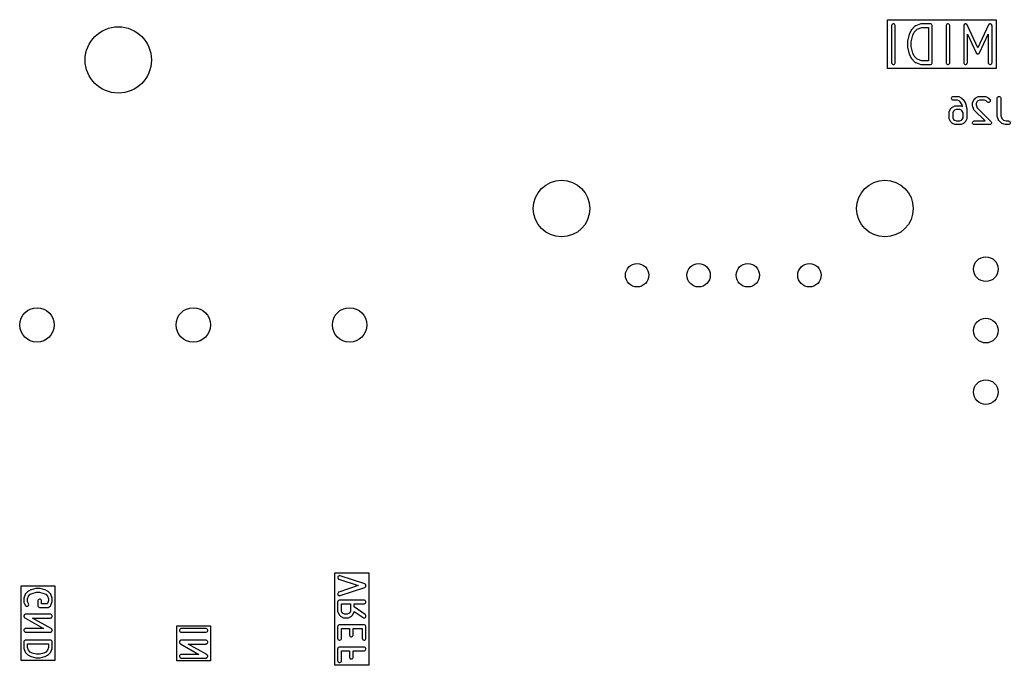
# Model space of a CAD drawing. Extents: x 0.75 to 7.44, y -5.09 to -0.81.
# Drawn here: x 0.827 to 2.411, y -1.874 to -0.841 of the extents above; entities that cross this region are included whole.
import ezdxf

# ---------------------------------------------------------------- set-up
doc = ezdxf.new("R2010")
doc.units = 0
doc.header["$MEASUREMENT"] = 0
doc.layers.add('BLACK', color=7, linetype='CONTINUOUS')

msp = doc.modelspace()

# ---------------------------------------------------------------- linework, layer by layer
at = {"layer": 'BLACK', "linetype": 'CONTINUOUS'}
for p, q in [((2.2147, -0.9193), (2.2147, -0.8412)), ((2.2147, -0.8412), (2.3884, -0.8412)), ((2.2218, -0.8491), (2.2213, -0.8502)), ((2.2213, -0.8502), (2.2213, -0.8507)), ((2.2213, -0.8507), (2.2213, -0.9098)), ((2.2226, -0.8483), (2.2218, -0.8491)), ((2.2237, -0.8478), (2.2226, -0.8483)), ((2.2248, -0.8478), (2.2237, -0.8478)), ((2.2259, -0.8483), (2.2248, -0.8478)), ((2.2267, -0.8491), (2.2259, -0.8483)), ((2.2271, -0.8502), (2.2267, -0.8491)), ((2.2272, -0.8507), (2.2271, -0.8502)), ((2.2272, -0.9098), (2.2272, -0.8507)), ((2.2587, -0.8515), (2.2531, -0.8571)), ((2.2592, -0.8511), (2.2587, -0.8515)), ((2.2593, -0.851), (2.2592, -0.8511)), ((2.2599, -0.8507), (2.2593, -0.851)), ((2.2593, -0.851), (2.2593, -0.851)), ((2.2683, -0.8479), (2.2599, -0.8507)), ((2.2624, -0.8561), (2.2697, -0.8537)), ((2.2686, -0.8479), (2.2683, -0.8479)), ((2.2687, -0.8478), (2.2686, -0.8479)), ((2.2688, -0.8478), (2.2687, -0.8478)), ((2.2689, -0.8478), (2.2688, -0.8478)), ((2.2689, -0.8478), (2.2689, -0.8478)), ((2.2692, -0.8478), (2.2689, -0.8478)), ((2.2833, -0.8478), (2.2692, -0.8478)), ((2.2697, -0.8537), (2.2803, -0.8537)), ((2.2803, -0.8537), (2.2803, -0.9068)), ((2.2839, -0.8478), (2.2833, -0.8478)), ((2.2849, -0.8483), (2.2839, -0.8478)), ((2.2857, -0.8491), (2.2849, -0.8483)), ((2.2862, -0.8502), (2.2857, -0.8491)), ((2.2862, -0.8507), (2.2862, -0.8502)), ((2.2862, -0.9098), (2.2862, -0.8507)), ((2.309, -0.8491), (2.3085, -0.8502)), ((2.3085, -0.8502), (2.3085, -0.8507)), ((2.3085, -0.8507), (2.3085, -0.9098)), ((2.3098, -0.8483), (2.309, -0.8491)), ((2.3108, -0.8478), (2.3098, -0.8483)), ((2.312, -0.8478), (2.3108, -0.8478)), ((2.3131, -0.8483), (2.312, -0.8478)), ((2.3139, -0.8491), (2.3131, -0.8483)), ((2.3143, -0.8502), (2.3139, -0.8491)), ((2.3144, -0.8507), (2.3143, -0.8502)), ((2.3144, -0.9098), (2.3144, -0.8507)), ((2.3368, -0.8497), (2.3366, -0.8502)), ((2.3366, -0.8502), (2.3366, -0.8502)), ((2.3366, -0.8502), (2.3366, -0.8503)), ((2.3366, -0.8503), (2.3366, -0.8504)), ((2.3366, -0.8504), (2.3366, -0.8507)), ((2.3366, -0.8507), (2.3366, -0.9098)), ((2.337, -0.8492), (2.3368, -0.8497)), ((2.3371, -0.8492), (2.337, -0.8492)), ((2.3374, -0.8487), (2.3371, -0.8491)), ((2.3371, -0.8491), (2.3371, -0.8492)), ((2.3378, -0.8484), (2.3374, -0.8487)), ((2.3379, -0.8483), (2.3378, -0.8483)), ((2.3378, -0.8483), (2.3378, -0.8484)), ((2.3384, -0.8481), (2.3379, -0.8483)), ((2.3388, -0.8479), (2.3384, -0.8481)), ((2.3389, -0.8479), (2.3388, -0.8479)), ((2.339, -0.8478), (2.3389, -0.8479)), ((2.3395, -0.8478), (2.339, -0.8478)), ((2.34, -0.8478), (2.3395, -0.8478)), ((2.3401, -0.8478), (2.34, -0.8478)), ((2.34, -0.8478), (2.34, -0.8478)), ((2.3406, -0.848), (2.3401, -0.8478)), ((2.3411, -0.8482), (2.3406, -0.848)), ((2.3411, -0.8483), (2.3411, -0.8482)), ((2.3412, -0.8483), (2.3411, -0.8483)), ((2.3415, -0.8486), (2.3412, -0.8483)), ((2.3419, -0.849), (2.3415, -0.8486)), ((2.342, -0.8491), (2.3419, -0.849)), ((2.342, -0.8492), (2.342, -0.8491)), ((2.342, -0.8491), (2.342, -0.8491)), ((2.3422, -0.8495), (2.342, -0.8492)), ((2.3592, -0.8859), (2.3422, -0.8495)), ((2.3762, -0.8495), (2.3592, -0.8859)), ((2.3764, -0.8492), (2.3762, -0.8495)), ((2.3765, -0.8491), (2.3764, -0.8491)), ((2.3764, -0.8491), (2.3764, -0.8492)), ((2.3769, -0.8486), (2.3765, -0.849)), ((2.3765, -0.849), (2.3765, -0.8491)), ((2.3773, -0.8483), (2.3769, -0.8486)), ((2.3774, -0.8482), (2.3773, -0.8483)), ((2.3773, -0.8483), (2.3773, -0.8483)), ((2.3779, -0.848), (2.3774, -0.8482)), ((2.3783, -0.8478), (2.3779, -0.848)), ((2.3784, -0.8478), (2.3783, -0.8478)), ((2.3785, -0.8478), (2.3784, -0.8478)), ((2.379, -0.8478), (2.3785, -0.8478)), ((2.3795, -0.8478), (2.379, -0.8478)), ((2.3795, -0.8479), (2.3795, -0.8478)), ((2.3796, -0.8479), (2.3795, -0.8479)), ((2.3801, -0.8481), (2.3796, -0.8479)), ((2.3805, -0.8483), (2.3801, -0.8481)), ((2.3806, -0.8483), (2.3805, -0.8483)), ((2.3807, -0.8484), (2.3806, -0.8483)), ((2.381, -0.8487), (2.3807, -0.8484)), ((2.3814, -0.8491), (2.381, -0.8487)), ((2.3814, -0.8492), (2.3814, -0.8491)), ((2.3816, -0.8497), (2.3814, -0.8492)), ((2.3814, -0.8492), (2.3814, -0.8492)), ((2.3818, -0.8502), (2.3816, -0.8497)), ((2.3818, -0.8503), (2.3818, -0.8502)), ((2.3818, -0.8502), (2.3818, -0.8502)), ((2.3818, -0.8504), (2.3818, -0.8503)), ((2.3819, -0.8507), (2.3818, -0.8504)), ((2.3819, -0.9098), (2.3819, -0.8507)), ((2.3884, -0.8412), (2.3884, -0.9193)), ((2.2495, -0.8641), (2.2467, -0.8753)), ((2.2496, -0.8638), (2.2495, -0.864)), ((2.2495, -0.864), (2.2495, -0.864)), ((2.2495, -0.864), (2.2495, -0.8641)), ((2.2497, -0.8635), (2.2496, -0.8638)), ((2.2525, -0.8578), (2.2497, -0.8635)), ((2.2497, -0.8635), (2.2497, -0.8635)), ((2.2497, -0.8635), (2.2497, -0.8635)), ((2.2527, -0.8576), (2.2525, -0.8578)), ((2.2525, -0.8764), (2.2551, -0.8658)), ((2.2528, -0.8574), (2.2527, -0.8575)), ((2.2527, -0.8575), (2.2527, -0.8576)), ((2.2529, -0.8573), (2.2528, -0.8574)), ((2.2528, -0.8574), (2.2528, -0.8574)), ((2.2531, -0.8571), (2.2529, -0.8573)), ((2.2551, -0.8658), (2.2576, -0.8609)), ((2.2576, -0.8609), (2.2624, -0.8561)), ((2.3425, -0.9098), (2.3425, -0.864)), ((2.3425, -0.864), (2.3565, -0.8942)), ((2.3619, -0.8942), (2.376, -0.864)), ((2.376, -0.864), (2.376, -0.9098)), ((2.2467, -0.8754), (2.2466, -0.8755)), ((2.2466, -0.8755), (2.2466, -0.8757)), ((2.2466, -0.8757), (2.2466, -0.8759)), ((2.2466, -0.8759), (2.2466, -0.8759)), ((2.2466, -0.8759), (2.2466, -0.876)), ((2.2466, -0.876), (2.2466, -0.8845)), ((2.2466, -0.8845), (2.2466, -0.8846)), ((2.2466, -0.8846), (2.2466, -0.8846)), ((2.2466, -0.8846), (2.2466, -0.8848)), ((2.2466, -0.8848), (2.2466, -0.8851)), ((2.2466, -0.8851), (2.2467, -0.8851)), ((2.2467, -0.8753), (2.2467, -0.8754)), ((2.2467, -0.8851), (2.2467, -0.8852)), ((2.2467, -0.8852), (2.2495, -0.8964)), ((2.2525, -0.8841), (2.2525, -0.8764)), ((2.2551, -0.8947), (2.2525, -0.8841)), ((2.2495, -0.8964), (2.2495, -0.8965)), ((2.2495, -0.8965), (2.2495, -0.8965)), ((2.2495, -0.8965), (2.2496, -0.8967)), ((2.2496, -0.8967), (2.2497, -0.897)), ((2.2497, -0.897), (2.2497, -0.897)), ((2.2497, -0.897), (2.2497, -0.897)), ((2.2497, -0.897), (2.2525, -0.9027)), ((2.2525, -0.9027), (2.2527, -0.9029)), ((2.2527, -0.9029), (2.2527, -0.903)), ((2.2527, -0.903), (2.2528, -0.9031)), ((2.2576, -0.8996), (2.2551, -0.8947)), ((2.2624, -0.9044), (2.2576, -0.8996)), ((2.3565, -0.8942), (2.3567, -0.8944)), ((2.3567, -0.8944), (2.3567, -0.8944)), ((2.3567, -0.8944), (2.3567, -0.8945)), ((2.3567, -0.8945), (2.3568, -0.8947)), ((2.3568, -0.8947), (2.3572, -0.895)), ((2.3572, -0.895), (2.3575, -0.8953)), ((2.3575, -0.8953), (2.3576, -0.8954)), ((2.3576, -0.8954), (2.3577, -0.8954)), ((2.3577, -0.8954), (2.3581, -0.8956)), ((2.3581, -0.8956), (2.3585, -0.8958)), ((2.3585, -0.8958), (2.3586, -0.8958)), ((2.3586, -0.8958), (2.3588, -0.8958)), ((2.3588, -0.8958), (2.3592, -0.8958)), ((2.3592, -0.8958), (2.3597, -0.8958)), ((2.3597, -0.8958), (2.3598, -0.8958)), ((2.3598, -0.8958), (2.3599, -0.8958)), ((2.3599, -0.8958), (2.3603, -0.8956)), ((2.3603, -0.8956), (2.3608, -0.8954)), ((2.3608, -0.8954), (2.361, -0.8953)), ((2.3608, -0.8954), (2.3608, -0.8954)), ((2.361, -0.8953), (2.3613, -0.895)), ((2.3613, -0.895), (2.3616, -0.8947)), ((2.3616, -0.8947), (2.3617, -0.8945)), ((2.3617, -0.8945), (2.3617, -0.8944)), ((2.3617, -0.8944), (2.3618, -0.8944)), ((2.3618, -0.8944), (2.3619, -0.8942)), ((2.2213, -0.9098), (2.2213, -0.9104)), ((2.2213, -0.9104), (2.2218, -0.9114)), ((2.2218, -0.9114), (2.2226, -0.9122)), ((2.2226, -0.9122), (2.2237, -0.9127)), ((2.2237, -0.9127), (2.2248, -0.9127)), ((2.2248, -0.9127), (2.2259, -0.9122)), ((2.2259, -0.9122), (2.2267, -0.9114)), ((2.2267, -0.9114), (2.2271, -0.9104)), ((2.2271, -0.9104), (2.2272, -0.9098)), ((2.2528, -0.9031), (2.2528, -0.9032)), ((2.2528, -0.9032), (2.2529, -0.9032)), ((2.2529, -0.9032), (2.2531, -0.9034)), ((2.2531, -0.9034), (2.2587, -0.9091)), ((2.2587, -0.9091), (2.2592, -0.9094)), ((2.2592, -0.9094), (2.2593, -0.9095)), ((2.2593, -0.9095), (2.2593, -0.9095)), ((2.2593, -0.9095), (2.2599, -0.9098)), ((2.2599, -0.9098), (2.2683, -0.9126)), ((2.2697, -0.9068), (2.2624, -0.9044)), ((2.2683, -0.9126), (2.2686, -0.9127)), ((2.2686, -0.9127), (2.2687, -0.9127)), ((2.2687, -0.9127), (2.2688, -0.9127)), ((2.2688, -0.9127), (2.2689, -0.9127)), ((2.2689, -0.9127), (2.2689, -0.9127)), ((2.2689, -0.9127), (2.2692, -0.9127)), ((2.2692, -0.9127), (2.2833, -0.9127)), ((2.2803, -0.9068), (2.2697, -0.9068)), ((2.2833, -0.9127), (2.2839, -0.9127)), ((2.2839, -0.9127), (2.2849, -0.9122)), ((2.2849, -0.9122), (2.2857, -0.9114)), ((2.2857, -0.9114), (2.2862, -0.9104)), ((2.2862, -0.9104), (2.2862, -0.9098)), ((2.3085, -0.9098), (2.3085, -0.9104)), ((2.3085, -0.9104), (2.309, -0.9114)), ((2.309, -0.9114), (2.3098, -0.9122)), ((2.3098, -0.9122), (2.3108, -0.9127)), ((2.3108, -0.9127), (2.312, -0.9127)), ((2.312, -0.9127), (2.3131, -0.9122)), ((2.3131, -0.9122), (2.3139, -0.9114)), ((2.3139, -0.9114), (2.3143, -0.9104)), ((2.3143, -0.9104), (2.3144, -0.9098)), ((2.3366, -0.9098), (2.3366, -0.9104)), ((2.3366, -0.9104), (2.3371, -0.9114)), ((2.3371, -0.9114), (2.3379, -0.9122)), ((2.3379, -0.9122), (2.339, -0.9127)), ((2.339, -0.9127), (2.3401, -0.9127)), ((2.3401, -0.9127), (2.3412, -0.9122)), ((2.3412, -0.9122), (2.342, -0.9114)), ((2.342, -0.9114), (2.3424, -0.9104)), ((2.3424, -0.9104), (2.3425, -0.9098)), ((2.376, -0.9098), (2.376, -0.9104)), ((2.376, -0.9104), (2.3764, -0.9114)), ((2.3764, -0.9114), (2.3773, -0.9122)), ((2.3773, -0.9122), (2.3783, -0.9127)), ((2.3783, -0.9127), (2.3795, -0.9127)), ((2.3795, -0.9127), (2.3805, -0.9122)), ((2.3805, -0.9122), (2.3814, -0.9114)), ((2.3814, -0.9114), (2.3818, -0.9104)), ((2.3818, -0.9104), (2.3819, -0.9098)), ((2.3884, -0.9193), (2.2147, -0.9193)), ((2.3171, -0.9661), (2.3175, -0.9651)), ((2.3171, -0.9673), (2.3171, -0.9661)), ((2.3175, -0.9651), (2.3183, -0.9643)), ((2.3183, -0.9643), (2.3194, -0.9638)), ((2.3194, -0.9638), (2.32, -0.9638)), ((2.32, -0.9638), (2.3275, -0.9638)), ((2.3275, -0.9638), (2.3281, -0.9638)), ((2.3281, -0.9638), (2.3281, -0.9639)), ((2.3281, -0.9639), (2.3283, -0.9639)), ((2.3283, -0.9639), (2.3288, -0.9641)), ((2.3288, -0.9641), (2.3325, -0.966)), ((2.3325, -0.966), (2.3328, -0.9661)), ((2.3328, -0.9661), (2.3329, -0.9661)), ((2.3329, -0.9661), (2.3329, -0.9662)), ((2.3329, -0.9662), (2.333, -0.9663)), ((2.333, -0.9663), (2.3331, -0.9663)), ((2.3331, -0.9663), (2.3333, -0.9665)), ((2.3554, -0.9665), (2.3556, -0.9663)), ((2.3556, -0.9663), (2.3557, -0.9663)), ((2.3557, -0.9662), (2.3558, -0.9661)), ((2.3557, -0.9663), (2.3557, -0.9662)), ((2.3558, -0.9661), (2.3559, -0.9661)), ((2.3559, -0.9661), (2.3562, -0.966)), ((2.3562, -0.966), (2.3599, -0.9641)), ((2.3599, -0.9641), (2.3604, -0.9639)), ((2.3604, -0.9639), (2.3605, -0.9639)), ((2.3605, -0.9639), (2.3606, -0.9638)), ((2.3606, -0.9638), (2.3612, -0.9638)), ((2.3612, -0.9638), (2.3706, -0.9638)), ((2.3706, -0.9638), (2.3712, -0.9638)), ((2.3712, -0.9638), (2.3713, -0.9639)), ((2.3713, -0.9639), (2.3714, -0.9639)), ((2.3714, -0.9639), (2.3719, -0.9641)), ((2.3719, -0.9641), (2.3757, -0.966)), ((2.3757, -0.966), (2.3759, -0.9661)), ((2.3759, -0.9661), (2.376, -0.9661)), ((2.376, -0.9661), (2.3761, -0.9662)), ((2.3761, -0.9662), (2.3762, -0.9663)), ((2.3762, -0.9663), (2.3762, -0.9663)), ((2.3762, -0.9663), (2.3764, -0.9665)), ((2.3901, -0.9667), (2.3902, -0.9661)), ((2.3902, -0.9661), (2.3906, -0.9651)), ((2.3906, -0.9651), (2.3915, -0.9643)), ((2.3915, -0.9643), (2.3925, -0.9638)), ((2.3925, -0.9638), (2.3937, -0.9638)), ((2.3937, -0.9638), (2.3947, -0.9643)), ((2.3947, -0.9643), (2.3955, -0.9651)), ((2.3955, -0.9651), (2.396, -0.9661)), ((2.396, -0.9661), (2.396, -0.9667)), ((2.316, -0.9834), (2.3179, -0.9815)), ((2.3175, -0.9684), (2.3171, -0.9673)), ((2.3183, -0.9692), (2.3175, -0.9684)), ((2.3179, -0.9815), (2.3181, -0.9813)), ((2.3181, -0.9813), (2.3182, -0.9813)), ((2.3182, -0.9813), (2.3183, -0.9812)), ((2.3194, -0.9696), (2.3183, -0.9692)), ((2.3183, -0.9812), (2.3183, -0.9811)), ((2.3183, -0.9811), (2.3184, -0.9811)), ((2.3184, -0.9811), (2.3187, -0.981)), ((2.3187, -0.981), (2.3224, -0.9791)), ((2.32, -0.9697), (2.3194, -0.9696)), ((2.3268, -0.9697), (2.32, -0.9697)), ((2.3224, -0.9791), (2.3229, -0.9789)), ((2.3229, -0.9789), (2.3231, -0.9789)), ((2.3231, -0.9789), (2.3231, -0.9788)), ((2.3231, -0.9788), (2.3237, -0.9788)), ((2.3237, -0.9788), (2.3312, -0.9788)), ((2.3295, -0.971), (2.3268, -0.9697)), ((2.3308, -0.9724), (2.3295, -0.971)), ((2.3341, -0.9773), (2.3308, -0.9724)), ((2.3312, -0.9788), (2.3318, -0.9788)), ((2.3318, -0.9788), (2.3319, -0.9789)), ((2.3319, -0.9789), (2.332, -0.9789)), ((2.332, -0.9789), (2.3325, -0.9791)), ((2.3325, -0.9791), (2.3348, -0.9802)), ((2.3333, -0.9665), (2.3352, -0.9684)), ((2.3348, -0.9802), (2.3341, -0.9773)), ((2.3352, -0.9684), (2.3352, -0.9684)), ((2.3352, -0.9684), (2.3352, -0.9684)), ((2.3352, -0.9684), (2.3354, -0.9686)), ((2.3354, -0.9686), (2.3356, -0.9688)), ((2.3356, -0.9688), (2.3356, -0.9688)), ((2.3356, -0.9688), (2.3356, -0.9688)), ((2.3356, -0.9688), (2.3393, -0.9745)), ((2.3393, -0.9745), (2.3395, -0.9748)), ((2.3395, -0.9748), (2.3395, -0.9748)), ((2.3395, -0.9748), (2.3395, -0.9749)), ((2.3395, -0.9749), (2.3396, -0.975)), ((2.3396, -0.975), (2.3396, -0.975)), ((2.3396, -0.975), (2.3397, -0.9754)), ((2.3397, -0.9754), (2.3416, -0.9829)), ((2.3508, -0.9742), (2.3508, -0.9736)), ((2.3508, -0.9736), (2.3509, -0.9736)), ((2.3508, -0.978), (2.3508, -0.9742)), ((2.3508, -0.9783), (2.3508, -0.978)), ((2.3508, -0.9784), (2.3508, -0.9783)), ((2.3508, -0.9783), (2.3508, -0.9783)), ((2.3508, -0.9785), (2.3508, -0.9784)), ((2.3509, -0.9786), (2.3508, -0.9785)), ((2.3509, -0.9734), (2.3511, -0.9729)), ((2.3509, -0.9736), (2.3509, -0.9734)), ((2.3509, -0.9789), (2.3509, -0.9786)), ((2.3528, -0.9845), (2.3509, -0.9789)), ((2.3511, -0.9729), (2.353, -0.9692)), ((2.353, -0.9692), (2.3531, -0.9689)), ((2.3531, -0.9689), (2.3531, -0.9688)), ((2.3531, -0.9688), (2.3532, -0.9688)), ((2.3532, -0.9688), (2.3533, -0.9687)), ((2.3533, -0.9686), (2.3535, -0.9684)), ((2.3533, -0.9687), (2.3533, -0.9686)), ((2.3535, -0.9684), (2.3554, -0.9665)), ((2.358, -0.9722), (2.3567, -0.9749)), ((2.3567, -0.9749), (2.3567, -0.9775)), ((2.3567, -0.9775), (2.3582, -0.982)), ((2.3592, -0.971), (2.358, -0.9722)), ((2.3582, -0.982), (2.3802, -1.004)), ((2.3619, -0.9697), (2.3592, -0.971)), ((2.3699, -0.9697), (2.3619, -0.9697)), ((2.3726, -0.971), (2.3699, -0.9697)), ((2.3741, -0.9726), (2.3726, -0.971)), ((2.3746, -0.9729), (2.3741, -0.9726)), ((2.3756, -0.9734), (2.3746, -0.9729)), ((2.3768, -0.9734), (2.3756, -0.9734)), ((2.3764, -0.9665), (2.3783, -0.9684)), ((2.3779, -0.9729), (2.3768, -0.9734)), ((2.3787, -0.9721), (2.3779, -0.9729)), ((2.3783, -0.9684), (2.3787, -0.9688)), ((2.3787, -0.9688), (2.3791, -0.9699)), ((2.3791, -0.9711), (2.3787, -0.9721)), ((2.3791, -0.9699), (2.3791, -0.9711)), ((2.3901, -0.9948), (2.3901, -0.9667)), ((2.396, -0.9667), (2.396, -0.9944)), ((2.3133, -0.9886), (2.3134, -0.9885)), ((2.3133, -0.9892), (2.3133, -0.9886)), ((2.3133, -0.9986), (2.3133, -0.9892)), ((2.3134, -0.9884), (2.3136, -0.9879)), ((2.3134, -0.9885), (2.3134, -0.9884)), ((2.3136, -0.9879), (2.3155, -0.9842)), ((2.3155, -0.9842), (2.3156, -0.9839)), ((2.3156, -0.9839), (2.3156, -0.9838)), ((2.3156, -0.9838), (2.3157, -0.9838)), ((2.3157, -0.9838), (2.3158, -0.9837)), ((2.3158, -0.9836), (2.316, -0.9834)), ((2.3158, -0.9837), (2.3158, -0.9836)), ((2.3205, -0.9872), (2.3192, -0.9899)), ((2.3192, -0.9899), (2.3192, -0.9979)), ((2.3192, -0.9979), (2.3205, -1.0006)), ((2.3217, -0.986), (2.3205, -0.9872)), ((2.3244, -0.9847), (2.3217, -0.986)), ((2.3305, -0.9847), (2.3244, -0.9847)), ((2.3332, -0.986), (2.3305, -0.9847)), ((2.3344, -0.9872), (2.3332, -0.986)), ((2.3358, -0.9899), (2.3344, -0.9872)), ((2.3344, -1.0006), (2.3358, -0.9979)), ((2.3358, -0.9979), (2.3358, -0.9899)), ((2.3416, -0.9829), (2.3416, -0.983)), ((2.3416, -0.983), (2.3416, -0.983)), ((2.3416, -0.983), (2.3416, -0.9832)), ((2.3416, -0.9832), (2.3417, -0.9835)), ((2.3417, -0.9835), (2.3417, -0.9835)), ((2.3417, -0.9835), (2.3417, -0.9836)), ((2.3417, -0.9836), (2.3417, -0.9986)), ((2.353, -0.9851), (2.3528, -0.9845)), ((2.3531, -0.9851), (2.353, -0.9851)), ((2.3531, -0.9852), (2.3531, -0.9851)), ((2.3535, -0.9857), (2.3531, -0.9852)), ((2.371, -1.0031), (2.3535, -0.9857)), ((2.3902, -0.9951), (2.3901, -0.9948)), ((2.3902, -0.9952), (2.3902, -0.9951)), ((2.3902, -0.9953), (2.3902, -0.9952)), ((2.3902, -0.9954), (2.3902, -0.9953)), ((2.3902, -0.9955), (2.3902, -0.9954)), ((2.3903, -0.9958), (2.3902, -0.9955)), ((2.3922, -1.0014), (2.3903, -0.9958)), ((2.396, -0.9944), (2.3975, -0.9989)), ((2.3133, -0.9992), (2.3133, -0.9986)), ((2.3134, -0.9993), (2.3133, -0.9992)), ((2.3134, -0.9994), (2.3134, -0.9993)), ((2.3136, -0.9999), (2.3134, -0.9994)), ((2.3155, -1.0037), (2.3136, -0.9999)), ((2.3156, -1.0039), (2.3155, -1.0037)), ((2.3156, -1.004), (2.3156, -1.0039)), ((2.3157, -1.0041), (2.3156, -1.004)), ((2.3158, -1.0042), (2.3157, -1.0041)), ((2.316, -1.0044), (2.3158, -1.0042)), ((2.3158, -1.0042), (2.3158, -1.0042)), ((2.3179, -1.0063), (2.316, -1.0044)), ((2.3181, -1.0065), (2.3179, -1.0063)), ((2.3182, -1.0066), (2.3181, -1.0065)), ((2.3183, -1.0066), (2.3182, -1.0066)), ((2.3183, -1.0067), (2.3183, -1.0066)), ((2.3184, -1.0067), (2.3183, -1.0067)), ((2.3187, -1.0069), (2.3184, -1.0067)), ((2.3224, -1.0087), (2.3187, -1.0069)), ((2.3205, -1.0006), (2.3217, -1.0018)), ((2.3217, -1.0018), (2.3244, -1.0031)), ((2.3229, -1.0089), (2.3224, -1.0087)), ((2.3231, -1.009), (2.3229, -1.0089)), ((2.3237, -1.009), (2.3231, -1.009)), ((2.3231, -1.009), (2.3231, -1.009)), ((2.3312, -1.009), (2.3237, -1.009)), ((2.3244, -1.0031), (2.3305, -1.0031)), ((2.3305, -1.0031), (2.3332, -1.0018)), ((2.3318, -1.009), (2.3312, -1.009)), ((2.3319, -1.009), (2.3318, -1.009)), ((2.332, -1.0089), (2.3319, -1.009)), ((2.3325, -1.0087), (2.332, -1.0089)), ((2.3363, -1.0069), (2.3325, -1.0087)), ((2.3332, -1.0018), (2.3344, -1.0006)), ((2.3365, -1.0067), (2.3363, -1.0069)), ((2.3366, -1.0067), (2.3365, -1.0067)), ((2.3367, -1.0066), (2.3366, -1.0067)), ((2.3368, -1.0066), (2.3367, -1.0066)), ((2.3371, -1.0063), (2.3368, -1.0065)), ((2.3368, -1.0065), (2.3368, -1.0066)), ((2.3389, -1.0044), (2.3371, -1.0063)), ((2.3391, -1.0042), (2.3389, -1.0044)), ((2.3392, -1.0042), (2.3391, -1.0042)), ((2.3393, -1.004), (2.3392, -1.0041)), ((2.3392, -1.0041), (2.3392, -1.0042)), ((2.3395, -1.0037), (2.3393, -1.0039)), ((2.3393, -1.0039), (2.3393, -1.004)), ((2.3414, -0.9999), (2.3395, -1.0037)), ((2.3416, -0.9994), (2.3414, -0.9999)), ((2.3417, -0.9986), (2.3416, -0.9992)), ((2.3416, -0.9992), (2.3416, -0.9993)), ((2.3416, -0.9993), (2.3416, -0.9994)), ((2.3508, -1.0055), (2.3513, -1.0045)), ((2.3508, -1.0067), (2.3508, -1.0055)), ((2.3513, -1.0077), (2.3508, -1.0067)), ((2.3513, -1.0045), (2.3521, -1.0036)), ((2.3521, -1.0086), (2.3513, -1.0077)), ((2.3521, -1.0036), (2.3531, -1.0032)), ((2.3531, -1.009), (2.3521, -1.0086)), ((2.3531, -1.0032), (2.3537, -1.0031)), ((2.3537, -1.009), (2.3531, -1.009)), ((2.3537, -1.0031), (2.371, -1.0031)), ((2.3781, -1.009), (2.3537, -1.009)), ((2.3787, -1.009), (2.3781, -1.009)), ((2.379, -1.0089), (2.3787, -1.009)), ((2.3797, -1.0086), (2.379, -1.0089)), ((2.3805, -1.0077), (2.3797, -1.0086)), ((2.3802, -1.004), (2.3805, -1.0045)), ((2.3805, -1.0045), (2.381, -1.0055)), ((2.381, -1.0067), (2.3805, -1.0077)), ((2.381, -1.0055), (2.381, -1.0067)), ((2.3924, -1.0019), (2.3922, -1.0014)), ((2.3925, -1.002), (2.3924, -1.0019)), ((2.3925, -1.0021), (2.3925, -1.002)), ((2.3929, -1.0026), (2.3925, -1.0021)), ((2.3966, -1.0063), (2.3929, -1.0026)), ((2.3971, -1.0067), (2.3966, -1.0063)), ((2.3972, -1.0067), (2.3971, -1.0067)), ((2.3973, -1.0068), (2.3972, -1.0067)), ((2.3978, -1.007), (2.3973, -1.0068)), ((2.3975, -0.9989), (2.4003, -1.0016)), ((2.4034, -1.0089), (2.3978, -1.007)), ((2.4003, -1.0016), (2.4048, -1.0031)), ((2.4037, -1.009), (2.4034, -1.0089)), ((2.4038, -1.009), (2.4037, -1.009)), ((2.4039, -1.009), (2.4038, -1.009)), ((2.404, -1.009), (2.4039, -1.009)), ((2.4043, -1.009), (2.404, -1.009)), ((2.404, -1.009), (2.404, -1.009)), ((2.4081, -1.009), (2.4043, -1.009)), ((2.4048, -1.0031), (2.4081, -1.0031)), ((2.4081, -1.0031), (2.4087, -1.0032)), ((2.4087, -1.009), (2.4081, -1.009)), ((2.4087, -1.0032), (2.4097, -1.0036)), ((2.4097, -1.0086), (2.4087, -1.009)), ((2.4097, -1.0036), (2.4105, -1.0045)), ((2.4105, -1.0077), (2.4097, -1.0086)), ((2.4105, -1.0045), (2.411, -1.0055)), ((2.411, -1.0067), (2.4105, -1.0077)), ((2.411, -1.0055), (2.411, -1.0067)), ((1.3309, -1.874), (1.3309, -1.7263)), ((1.3309, -1.7263), (1.3849, -1.7263)), ((1.3849, -1.7263), (1.3849, -1.874)), ((1.3356, -1.7322), (1.3353, -1.7332)), ((1.3353, -1.7332), (1.3353, -1.7344)), ((1.3353, -1.7344), (1.3358, -1.7354)), ((1.3364, -1.7313), (1.3356, -1.7322)), ((1.3358, -1.7354), (1.3367, -1.7362)), ((1.3374, -1.7308), (1.3364, -1.7313)), ((1.3367, -1.7362), (1.3372, -1.7364)), ((1.3372, -1.7364), (1.3682, -1.7467)), ((1.3386, -1.7307), (1.3374, -1.7308)), ((1.3391, -1.7308), (1.3386, -1.7307)), ((1.3785, -1.7439), (1.3391, -1.7308)), ((0.8289, -1.8666), (0.8289, -1.747)), ((0.8289, -1.747), (0.8829, -1.747)), ((0.8397, -1.756), (0.836, -1.7597)), ((0.84, -1.7558), (0.8397, -1.756)), ((0.8401, -1.7557), (0.84, -1.7557)), ((0.84, -1.7557), (0.84, -1.7558)), ((0.8402, -1.7556), (0.8401, -1.7557)), ((0.8403, -1.7556), (0.8402, -1.7556)), ((0.8405, -1.7554), (0.8403, -1.7556)), ((0.8443, -1.7535), (0.8405, -1.7554)), ((0.8446, -1.7534), (0.8443, -1.7535)), ((0.8443, -1.7535), (0.8443, -1.7535)), ((0.8443, -1.7535), (0.8443, -1.7535)), ((0.8448, -1.7533), (0.8446, -1.7534)), ((0.8449, -1.7533), (0.8448, -1.7533)), ((0.8448, -1.7533), (0.8448, -1.7533)), ((0.8524, -1.7514), (0.8449, -1.7533)), ((0.8466, -1.759), (0.8534, -1.7573)), ((0.8525, -1.7514), (0.8524, -1.7514)), ((0.8527, -1.7514), (0.8525, -1.7514)), ((0.8525, -1.7514), (0.8525, -1.7514)), ((0.8529, -1.7513), (0.8527, -1.7514)), ((0.853, -1.7514), (0.8529, -1.7513)), ((0.8531, -1.7513), (0.853, -1.7514)), ((0.8587, -1.7513), (0.8531, -1.7513)), ((0.8534, -1.7573), (0.8583, -1.7573)), ((0.8583, -1.7573), (0.8652, -1.759)), ((0.8588, -1.7514), (0.8587, -1.7513)), ((0.8589, -1.7513), (0.8588, -1.7514)), ((0.8591, -1.7514), (0.8589, -1.7513)), ((0.8593, -1.7514), (0.8591, -1.7514)), ((0.8594, -1.7514), (0.8593, -1.7514)), ((0.8593, -1.7514), (0.8593, -1.7514)), ((0.8669, -1.7533), (0.8594, -1.7514)), ((0.867, -1.7533), (0.8669, -1.7533)), ((0.8672, -1.7534), (0.867, -1.7533)), ((0.867, -1.7533), (0.867, -1.7533)), ((0.8675, -1.7535), (0.8672, -1.7534)), ((0.8713, -1.7554), (0.8675, -1.7535)), ((0.8675, -1.7535), (0.8675, -1.7535)), ((0.8675, -1.7535), (0.8675, -1.7535)), ((0.8715, -1.7556), (0.8713, -1.7554)), ((0.8716, -1.7556), (0.8715, -1.7556)), ((0.8717, -1.7557), (0.8716, -1.7556)), ((0.8718, -1.7557), (0.8717, -1.7557)), ((0.8718, -1.7558), (0.8718, -1.7557)), ((0.872, -1.756), (0.8718, -1.7558)), ((0.8758, -1.7597), (0.872, -1.756)), ((0.8829, -1.747), (0.8829, -1.8666)), ((1.3358, -1.7581), (1.3353, -1.7591)), ((1.3367, -1.7573), (1.3358, -1.7581)), ((1.3372, -1.7571), (1.3367, -1.7573)), ((1.3682, -1.7467), (1.3372, -1.7571)), ((1.3391, -1.7627), (1.3785, -1.7495)), ((1.379, -1.7442), (1.3785, -1.7439)), ((1.3785, -1.7495), (1.379, -1.7493)), ((1.3792, -1.7443), (1.379, -1.7442)), ((1.379, -1.7493), (1.3792, -1.7492)), ((1.3794, -1.7444), (1.3792, -1.7443)), ((1.3792, -1.7492), (1.3794, -1.7491)), ((1.3796, -1.7447), (1.3794, -1.7444)), ((1.3794, -1.7491), (1.3796, -1.7488)), ((1.3799, -1.7449), (1.3796, -1.7447)), ((1.3796, -1.7488), (1.3799, -1.7486)), ((1.38, -1.7451), (1.3799, -1.7449)), ((1.3799, -1.7486), (1.38, -1.7484)), ((1.3801, -1.7453), (1.38, -1.7451)), ((1.38, -1.7484), (1.3801, -1.7482)), ((1.3802, -1.7456), (1.3801, -1.7453)), ((1.3801, -1.7482), (1.3802, -1.7479)), ((1.3804, -1.746), (1.3802, -1.7456)), ((1.3802, -1.7479), (1.3804, -1.7475)), ((1.3804, -1.7462), (1.3804, -1.746)), ((1.3805, -1.7464), (1.3804, -1.7462)), ((1.3804, -1.7473), (1.3805, -1.7471)), ((1.3804, -1.7475), (1.3804, -1.7473)), ((1.3805, -1.7467), (1.3805, -1.7464)), ((1.3805, -1.7471), (1.3805, -1.7467)), ((0.8334, -1.7665), (0.8333, -1.7668)), ((0.8333, -1.7668), (0.8333, -1.7668)), ((0.8333, -1.7668), (0.8333, -1.7669)), ((0.8333, -1.7669), (0.8333, -1.7671)), ((0.8333, -1.7671), (0.8333, -1.7671)), ((0.8333, -1.7671), (0.8333, -1.7674)), ((0.8333, -1.7674), (0.8333, -1.773)), ((0.8333, -1.773), (0.8333, -1.7736)), ((0.8333, -1.7736), (0.8334, -1.7737)), ((0.8353, -1.7609), (0.8334, -1.7665)), ((0.8334, -1.7737), (0.8334, -1.7738)), ((0.8334, -1.7738), (0.8336, -1.7744)), ((0.8355, -1.7603), (0.8353, -1.7609)), ((0.8356, -1.7603), (0.8355, -1.7603)), ((0.836, -1.7597), (0.8356, -1.7602)), ((0.8356, -1.7602), (0.8356, -1.7603)), ((0.8392, -1.7679), (0.8407, -1.7634)), ((0.8392, -1.7723), (0.8392, -1.7679)), ((0.8407, -1.7755), (0.8392, -1.7723)), ((0.8407, -1.7634), (0.8436, -1.7605)), ((0.8436, -1.7605), (0.8466, -1.759)), ((0.8563, -1.7695), (0.8558, -1.7706)), ((0.8558, -1.7706), (0.8558, -1.7712)), ((0.8558, -1.7712), (0.8558, -1.7787)), ((0.8571, -1.7687), (0.8563, -1.7695)), ((0.8581, -1.7683), (0.8571, -1.7687)), ((0.8593, -1.7683), (0.8581, -1.7683)), ((0.8604, -1.7687), (0.8593, -1.7683)), ((0.8612, -1.7695), (0.8604, -1.7687)), ((0.8616, -1.7706), (0.8612, -1.7695)), ((0.8617, -1.7712), (0.8616, -1.7706)), ((0.8617, -1.7757), (0.8617, -1.7712)), ((0.8652, -1.759), (0.8682, -1.7605)), ((0.8682, -1.7605), (0.8711, -1.7634)), ((0.8711, -1.7634), (0.8726, -1.7679)), ((0.8726, -1.7707), (0.8711, -1.7752)), ((0.8726, -1.7679), (0.8726, -1.7707)), ((0.8762, -1.7602), (0.8758, -1.7597)), ((0.8762, -1.7603), (0.8762, -1.7602)), ((0.8763, -1.7603), (0.8762, -1.7603)), ((0.8765, -1.7609), (0.8763, -1.7603)), ((0.8784, -1.7665), (0.8765, -1.7609)), ((0.8765, -1.7777), (0.8784, -1.7721)), ((0.8784, -1.7668), (0.8784, -1.7665)), ((0.8785, -1.7668), (0.8784, -1.7668)), ((0.8784, -1.7718), (0.8785, -1.7717)), ((0.8784, -1.7721), (0.8784, -1.7718)), ((0.8785, -1.7669), (0.8785, -1.7668)), ((0.8785, -1.7671), (0.8785, -1.7669)), ((0.8785, -1.7674), (0.8785, -1.7671)), ((0.8785, -1.7671), (0.8785, -1.7671)), ((0.8785, -1.7712), (0.8785, -1.7674)), ((0.8785, -1.7715), (0.8785, -1.7712)), ((0.8785, -1.7716), (0.8785, -1.7715)), ((0.8785, -1.7715), (0.8785, -1.7715)), ((0.8785, -1.7717), (0.8785, -1.7716)), ((1.3353, -1.7724), (1.3352, -1.773)), ((1.3352, -1.773), (1.3352, -1.788)), ((1.3353, -1.7591), (1.3353, -1.7602)), ((1.3353, -1.7602), (1.3356, -1.7613)), ((1.3357, -1.7713), (1.3353, -1.7724)), ((1.3356, -1.7613), (1.3364, -1.7622)), ((1.3365, -1.7705), (1.3357, -1.7713)), ((1.3364, -1.7622), (1.3374, -1.7627)), ((1.3376, -1.7701), (1.3365, -1.7705)), ((1.3374, -1.7627), (1.3386, -1.7628)), ((1.3382, -1.77), (1.3376, -1.7701)), ((1.3776, -1.77), (1.3382, -1.77)), ((1.3386, -1.7628), (1.3391, -1.7627)), ((1.3781, -1.7701), (1.3776, -1.77)), ((1.3792, -1.7705), (1.3781, -1.7701)), ((1.38, -1.7713), (1.3792, -1.7705)), ((1.3804, -1.7724), (1.38, -1.7713)), ((1.38, -1.7746), (1.3804, -1.7736)), ((1.3804, -1.7736), (1.3804, -1.7724)), ((0.8336, -1.7744), (0.8354, -1.7781)), ((0.8354, -1.7781), (0.8358, -1.7786)), ((0.8358, -1.7786), (0.8366, -1.7794)), ((0.8366, -1.7794), (0.8377, -1.7797)), ((0.8377, -1.7797), (0.8389, -1.7796)), ((0.8389, -1.7796), (0.8399, -1.7791)), ((0.8399, -1.7791), (0.8407, -1.7783)), ((0.8409, -1.776), (0.8407, -1.7755)), ((0.8407, -1.7783), (0.841, -1.7772)), ((0.841, -1.7772), (0.8409, -1.776)), ((0.8558, -1.7787), (0.8558, -1.7792)), ((0.8558, -1.7792), (0.8558, -1.7792)), ((0.8558, -1.7792), (0.8563, -1.7803)), ((0.8563, -1.7803), (0.8571, -1.7811)), ((0.8571, -1.7811), (0.8581, -1.7816)), ((0.8581, -1.7816), (0.8587, -1.7816)), ((0.8587, -1.7816), (0.8718, -1.7816)), ((0.8706, -1.7757), (0.8617, -1.7757)), ((0.8711, -1.7752), (0.8706, -1.7757)), ((0.8718, -1.7816), (0.8724, -1.7816)), ((0.8724, -1.7816), (0.8729, -1.7814)), ((0.8729, -1.7814), (0.8735, -1.7811)), ((0.8735, -1.7811), (0.8739, -1.7808)), ((0.8739, -1.7808), (0.8758, -1.7789)), ((0.8758, -1.7789), (0.8762, -1.7784)), ((0.8762, -1.7784), (0.8762, -1.7783)), ((0.8762, -1.7783), (0.8763, -1.7783)), ((0.8763, -1.7783), (0.8765, -1.7777)), ((1.3352, -1.788), (1.3353, -1.7886)), ((1.3353, -1.7886), (1.3353, -1.7887)), ((1.3353, -1.7887), (1.3353, -1.7888)), ((1.3353, -1.7888), (1.3355, -1.7893)), ((1.3355, -1.7893), (1.3374, -1.7931)), ((1.3411, -1.7873), (1.3411, -1.7759)), ((1.3411, -1.7759), (1.3559, -1.7759)), ((1.3425, -1.79), (1.3411, -1.7873)), ((1.3437, -1.7912), (1.3425, -1.79)), ((1.3545, -1.79), (1.3533, -1.7912)), ((1.3559, -1.7873), (1.3545, -1.79)), ((1.3559, -1.7759), (1.3559, -1.7873)), ((1.3596, -1.7931), (1.3614, -1.7893)), ((1.3614, -1.7893), (1.3617, -1.7888)), ((1.3617, -1.7886), (1.3618, -1.788)), ((1.3617, -1.7887), (1.3617, -1.7886)), ((1.3617, -1.7888), (1.3617, -1.7887)), ((1.3618, -1.7808), (1.3618, -1.7759)), ((1.3618, -1.7759), (1.3776, -1.7759)), ((1.3792, -1.7931), (1.3618, -1.7808)), ((1.3618, -1.788), (1.3759, -1.7979)), ((1.3776, -1.7759), (1.3781, -1.7759)), ((1.3781, -1.7759), (1.3792, -1.7754)), ((1.3792, -1.7754), (1.38, -1.7746)), ((0.8334, -1.7948), (0.8333, -1.795)), ((0.8333, -1.795), (0.8333, -1.7954)), ((0.8333, -1.7954), (0.8333, -1.7957)), ((0.8333, -1.7957), (0.8333, -1.7959)), ((0.8333, -1.7959), (0.8333, -1.7961)), ((0.8333, -1.7961), (0.8335, -1.7965)), ((0.8336, -1.7943), (0.8334, -1.7946)), ((0.8334, -1.7946), (0.8334, -1.7948)), ((0.8335, -1.7965), (0.8336, -1.7969)), ((0.8338, -1.7939), (0.8336, -1.7943)), ((0.8336, -1.7969), (0.8337, -1.797)), ((0.8337, -1.797), (0.8338, -1.7972)), ((0.8339, -1.7938), (0.8338, -1.7939)), ((0.8338, -1.7972), (0.834, -1.7975)), ((0.834, -1.7936), (0.8339, -1.7938)), ((0.8343, -1.7934), (0.834, -1.7936)), ((0.834, -1.7975), (0.8343, -1.7978)), ((0.8346, -1.7931), (0.8343, -1.7934)), ((0.8343, -1.7978), (0.8345, -1.7979)), ((0.8345, -1.7979), (0.8346, -1.798)), ((0.8347, -1.793), (0.8346, -1.7931)), ((0.8346, -1.798), (0.8346, -1.798)), ((0.8346, -1.798), (0.8347, -1.7981)), ((0.8349, -1.7929), (0.8347, -1.793)), ((0.8347, -1.7981), (0.8645, -1.8151)), ((0.8353, -1.7928), (0.8349, -1.7929)), ((0.8356, -1.7926), (0.8353, -1.7928)), ((0.8359, -1.7926), (0.8356, -1.7926)), ((0.836, -1.7926), (0.8359, -1.7926)), ((0.8361, -1.7926), (0.836, -1.7926)), ((0.8362, -1.7926), (0.8361, -1.7926)), ((0.8756, -1.7926), (0.8362, -1.7926)), ((0.877, -1.8155), (0.8473, -1.7985)), ((0.8473, -1.7985), (0.8756, -1.7985)), ((0.8762, -1.7926), (0.8756, -1.7926)), ((0.8756, -1.7985), (0.8762, -1.7984)), ((0.8772, -1.7931), (0.8762, -1.7926)), ((0.8762, -1.7984), (0.8772, -1.798)), ((0.878, -1.7939), (0.8772, -1.7931)), ((0.8772, -1.798), (0.878, -1.7972)), ((0.8785, -1.795), (0.878, -1.7939)), ((0.878, -1.7972), (0.8785, -1.7961)), ((0.8785, -1.7961), (0.8785, -1.795)), ((1.3374, -1.7931), (1.3376, -1.7933)), ((1.3376, -1.7933), (1.3376, -1.7934)), ((1.3376, -1.7934), (1.3377, -1.7935)), ((1.3377, -1.7935), (1.3377, -1.7935)), ((1.3377, -1.7935), (1.3378, -1.7936)), ((1.3378, -1.7936), (1.338, -1.7938)), ((1.338, -1.7938), (1.3398, -1.7957)), ((1.3398, -1.7957), (1.3401, -1.7959)), ((1.3401, -1.7959), (1.3401, -1.7959)), ((1.3401, -1.7959), (1.3402, -1.796)), ((1.3402, -1.796), (1.3403, -1.7961)), ((1.3403, -1.7961), (1.3404, -1.7961)), ((1.3404, -1.7961), (1.3406, -1.7963)), ((1.3406, -1.7963), (1.3444, -1.7981)), ((1.3464, -1.7925), (1.3437, -1.7912)), ((1.3444, -1.7981), (1.3449, -1.7983)), ((1.3449, -1.7983), (1.345, -1.7983)), ((1.345, -1.7983), (1.3451, -1.7984)), ((1.3451, -1.7984), (1.3457, -1.7984)), ((1.3457, -1.7984), (1.3513, -1.7984)), ((1.3506, -1.7925), (1.3464, -1.7925)), ((1.3533, -1.7912), (1.3506, -1.7925)), ((1.3513, -1.7984), (1.3519, -1.7984)), ((1.3519, -1.7984), (1.352, -1.7983)), ((1.352, -1.7983), (1.3521, -1.7983)), ((1.3521, -1.7983), (1.3526, -1.7981)), ((1.3526, -1.7981), (1.3564, -1.7963)), ((1.3564, -1.7963), (1.3566, -1.7961)), ((1.3566, -1.7961), (1.3567, -1.7961)), ((1.3567, -1.7961), (1.3568, -1.796)), ((1.3568, -1.796), (1.3569, -1.7959)), ((1.3569, -1.7959), (1.3571, -1.7957)), ((1.3569, -1.7959), (1.3569, -1.7959)), ((1.3571, -1.7957), (1.359, -1.7938)), ((1.359, -1.7938), (1.3592, -1.7936)), ((1.3592, -1.7936), (1.3593, -1.7935)), ((1.3593, -1.7935), (1.3594, -1.7934)), ((1.3593, -1.7935), (1.3593, -1.7935)), ((1.3594, -1.7933), (1.3596, -1.7931)), ((1.3594, -1.7934), (1.3594, -1.7933)), ((1.3759, -1.7979), (1.3764, -1.7982)), ((1.3764, -1.7982), (1.3775, -1.7984)), ((1.3775, -1.7984), (1.3786, -1.7982)), ((1.3786, -1.7982), (1.3796, -1.7976)), ((1.3797, -1.7934), (1.3792, -1.7931)), ((1.3796, -1.7976), (1.3803, -1.7967)), ((1.3803, -1.7944), (1.3797, -1.7934)), ((1.3805, -1.7956), (1.3803, -1.7944)), ((1.3803, -1.7967), (1.3805, -1.7956)), ((0.8338, -1.8164), (0.8333, -1.8175)), ((0.8333, -1.8175), (0.8333, -1.8186)), ((0.8333, -1.8186), (0.8338, -1.8197)), ((0.8346, -1.8156), (0.8338, -1.8164)), ((0.8338, -1.8197), (0.8346, -1.8205)), ((0.8356, -1.8151), (0.8346, -1.8156)), ((0.8346, -1.8205), (0.8356, -1.8209)), ((0.8362, -1.8151), (0.8356, -1.8151)), ((0.8356, -1.8209), (0.8362, -1.821)), ((0.8645, -1.8151), (0.8362, -1.8151)), ((0.8362, -1.821), (0.8756, -1.821)), ((0.8756, -1.821), (0.8757, -1.821)), ((0.8757, -1.821), (0.8758, -1.821)), ((0.8758, -1.821), (0.8759, -1.821)), ((0.8759, -1.821), (0.8762, -1.8209)), ((0.8762, -1.8209), (0.8765, -1.8208)), ((0.8765, -1.8208), (0.8769, -1.8207)), ((0.8769, -1.8207), (0.877, -1.8206)), ((0.8772, -1.8156), (0.877, -1.8155)), ((0.877, -1.8206), (0.8772, -1.8205)), ((0.8773, -1.8156), (0.8772, -1.8156)), ((0.8772, -1.8156), (0.8772, -1.8156)), ((0.8772, -1.8205), (0.8775, -1.8202)), ((0.8775, -1.8158), (0.8773, -1.8156)), ((0.8778, -1.8161), (0.8775, -1.8158)), ((0.8775, -1.8202), (0.8778, -1.82)), ((0.878, -1.8164), (0.8778, -1.8161)), ((0.8778, -1.82), (0.8779, -1.8198)), ((0.8779, -1.8198), (0.878, -1.8197)), ((0.8781, -1.8166), (0.878, -1.8164)), ((0.878, -1.8197), (0.8782, -1.8193)), ((0.8782, -1.8167), (0.8781, -1.8166)), ((0.8783, -1.8171), (0.8782, -1.8167)), ((0.8782, -1.8193), (0.8784, -1.819)), ((0.8785, -1.8175), (0.8783, -1.8171)), ((0.8784, -1.8188), (0.8785, -1.8186)), ((0.8784, -1.819), (0.8784, -1.8188)), ((0.8785, -1.8177), (0.8785, -1.8175)), ((0.8785, -1.8178), (0.8785, -1.8177)), ((0.8785, -1.8182), (0.8785, -1.8178)), ((0.8785, -1.8186), (0.8785, -1.8182)), ((1.0777, -1.8669), (1.0777, -1.811)), ((1.0777, -1.811), (1.1317, -1.811)), ((1.0826, -1.8167), (1.0821, -1.8178)), ((1.0821, -1.8178), (1.0821, -1.819)), ((1.0821, -1.819), (1.0826, -1.82)), ((1.0834, -1.8159), (1.0826, -1.8167)), ((1.0826, -1.82), (1.0834, -1.8208)), ((1.0845, -1.8155), (1.0834, -1.8159)), ((1.0834, -1.8208), (1.0845, -1.8213)), ((1.085, -1.8154), (1.0845, -1.8155)), ((1.0845, -1.8213), (1.085, -1.8213)), ((1.1244, -1.8154), (1.085, -1.8154)), ((1.085, -1.8213), (1.1244, -1.8213)), ((1.125, -1.8155), (1.1244, -1.8154)), ((1.1244, -1.8213), (1.125, -1.8213)), ((1.126, -1.8159), (1.125, -1.8155)), ((1.125, -1.8213), (1.126, -1.8208)), ((1.1269, -1.8167), (1.126, -1.8159)), ((1.126, -1.8208), (1.1269, -1.82)), ((1.1273, -1.8178), (1.1269, -1.8167)), ((1.1269, -1.82), (1.1273, -1.819)), ((1.1273, -1.819), (1.1273, -1.8178)), ((1.1317, -1.811), (1.1317, -1.8669)), ((1.3353, -1.8118), (1.3352, -1.8124)), ((1.3352, -1.8124), (1.3352, -1.8311)), ((1.3357, -1.8107), (1.3353, -1.8118)), ((1.3365, -1.8099), (1.3357, -1.8107)), ((1.3376, -1.8095), (1.3365, -1.8099)), ((1.3382, -1.8094), (1.3376, -1.8095)), ((1.3776, -1.8094), (1.3382, -1.8094)), ((1.3411, -1.8311), (1.3411, -1.8153)), ((1.3411, -1.8153), (1.354, -1.8153)), ((1.354, -1.8153), (1.354, -1.8255)), ((1.3599, -1.8255), (1.3599, -1.8153)), ((1.3599, -1.8153), (1.3746, -1.8153)), ((1.3746, -1.8153), (1.3746, -1.8311)), ((1.3781, -1.8095), (1.3776, -1.8094)), ((1.3792, -1.8099), (1.3781, -1.8095)), ((1.38, -1.8107), (1.3792, -1.8099)), ((1.3804, -1.8118), (1.38, -1.8107)), ((1.3805, -1.8124), (1.3804, -1.8118)), ((1.3805, -1.8311), (1.3805, -1.8124)), ((0.8338, -1.8351), (0.8333, -1.8362)), ((0.8333, -1.8362), (0.8333, -1.8368)), ((0.8333, -1.8368), (0.8333, -1.8462)), ((0.8346, -1.8343), (0.8338, -1.8351)), ((0.8356, -1.8339), (0.8346, -1.8343)), ((0.8362, -1.8338), (0.8356, -1.8339)), ((0.8756, -1.8338), (0.8362, -1.8338)), ((0.8762, -1.8339), (0.8756, -1.8338)), ((0.8772, -1.8343), (0.8762, -1.8339)), ((0.878, -1.8351), (0.8772, -1.8343)), ((0.8785, -1.8362), (0.878, -1.8351)), ((0.8785, -1.8368), (0.8785, -1.8362)), ((0.8785, -1.8462), (0.8785, -1.8368)), ((1.0822, -1.8364), (1.0821, -1.8365)), ((1.0821, -1.8365), (1.0821, -1.8369)), ((1.0821, -1.8369), (1.0821, -1.8373)), ((1.0821, -1.8373), (1.0821, -1.8375)), ((1.0821, -1.8375), (1.0821, -1.8377)), ((1.0824, -1.8358), (1.0822, -1.8362)), ((1.0822, -1.8362), (1.0822, -1.8364)), ((1.0826, -1.8355), (1.0824, -1.8358)), ((1.0827, -1.8354), (1.0826, -1.8355)), ((1.0828, -1.8352), (1.0827, -1.8354)), ((1.0831, -1.8349), (1.0828, -1.8352)), ((1.0834, -1.8347), (1.0831, -1.8349)), ((1.0836, -1.8346), (1.0834, -1.8347)), ((1.0837, -1.8345), (1.0836, -1.8346)), ((1.0841, -1.8344), (1.0837, -1.8345)), ((1.0845, -1.8342), (1.0841, -1.8344)), ((1.0848, -1.8342), (1.0845, -1.8342)), ((1.0849, -1.8342), (1.0848, -1.8342)), ((1.0848, -1.8342), (1.0848, -1.8342)), ((1.085, -1.8342), (1.0849, -1.8342)), ((1.1244, -1.8342), (1.085, -1.8342)), ((1.125, -1.8342), (1.1244, -1.8342)), ((1.126, -1.8347), (1.125, -1.8342)), ((1.1269, -1.8355), (1.126, -1.8347)), ((1.1273, -1.8365), (1.1269, -1.8355)), ((1.1273, -1.8377), (1.1273, -1.8365)), ((1.3352, -1.8311), (1.3353, -1.8317)), ((1.3353, -1.8317), (1.3357, -1.8327)), ((1.3357, -1.8327), (1.3365, -1.8336)), ((1.3365, -1.8336), (1.3376, -1.834)), ((1.3376, -1.834), (1.3388, -1.834)), ((1.3388, -1.834), (1.3398, -1.8336)), ((1.3398, -1.8336), (1.3406, -1.8327)), ((1.3406, -1.8327), (1.3411, -1.8317)), ((1.3411, -1.8317), (1.3411, -1.8311)), ((1.354, -1.8255), (1.354, -1.8261)), ((1.354, -1.8261), (1.3545, -1.8271)), ((1.3545, -1.8271), (1.3553, -1.8279)), ((1.3553, -1.8279), (1.3564, -1.8284)), ((1.3564, -1.8284), (1.3575, -1.8284)), ((1.3575, -1.8284), (1.3586, -1.8279)), ((1.3586, -1.8279), (1.3594, -1.8271)), ((1.3594, -1.8271), (1.3598, -1.8261)), ((1.3598, -1.8261), (1.3599, -1.8255)), ((1.3746, -1.8311), (1.3747, -1.8317)), ((1.3747, -1.8317), (1.3751, -1.8327)), ((1.3751, -1.8327), (1.3759, -1.8336)), ((1.3759, -1.8336), (1.377, -1.834)), ((1.377, -1.834), (1.3781, -1.834)), ((1.3781, -1.834), (1.3792, -1.8336)), ((1.3792, -1.8336), (1.38, -1.8327)), ((1.38, -1.8327), (1.3804, -1.8317)), ((1.3804, -1.8317), (1.3805, -1.8311)), ((0.8333, -1.8462), (0.8333, -1.8465)), ((0.8333, -1.8465), (0.8333, -1.8465)), ((0.8333, -1.8465), (0.8333, -1.8466)), ((0.8333, -1.8466), (0.8333, -1.8467)), ((0.8333, -1.8467), (0.8333, -1.8468)), ((0.8333, -1.8468), (0.8334, -1.8471)), ((0.8334, -1.8471), (0.8353, -1.8527)), ((0.8353, -1.8527), (0.8355, -1.8532)), ((0.8355, -1.8532), (0.8356, -1.8533)), ((0.8356, -1.8533), (0.8356, -1.8534)), ((0.8356, -1.8534), (0.836, -1.8539)), ((0.8392, -1.8457), (0.8392, -1.8397)), ((0.8392, -1.8397), (0.8726, -1.8397)), ((0.8407, -1.8502), (0.8392, -1.8457)), ((0.8436, -1.8531), (0.8407, -1.8502)), ((0.8466, -1.8546), (0.8436, -1.8531)), ((0.8682, -1.8531), (0.8652, -1.8546)), ((0.8711, -1.8502), (0.8682, -1.8531)), ((0.8726, -1.8457), (0.8711, -1.8502)), ((0.8726, -1.8397), (0.8726, -1.8457)), ((0.8758, -1.8539), (0.8762, -1.8534)), ((0.8762, -1.8533), (0.8763, -1.8532)), ((0.8762, -1.8534), (0.8762, -1.8533)), ((0.8763, -1.8532), (0.8765, -1.8527)), ((0.8765, -1.8527), (0.8784, -1.8471)), ((0.8784, -1.8468), (0.8785, -1.8467)), ((0.8784, -1.8471), (0.8784, -1.8468)), ((0.8785, -1.8465), (0.8785, -1.8462)), ((0.8785, -1.8466), (0.8785, -1.8465)), ((0.8785, -1.8465), (0.8785, -1.8465)), ((0.8785, -1.8467), (0.8785, -1.8466)), ((1.0821, -1.8377), (1.0823, -1.8381)), ((1.0823, -1.8381), (1.0824, -1.8384)), ((1.0824, -1.8384), (1.0825, -1.8386)), ((1.0825, -1.8386), (1.0826, -1.8388)), ((1.0826, -1.8388), (1.0829, -1.839)), ((1.0829, -1.839), (1.0831, -1.8394)), ((1.0831, -1.8394), (1.0833, -1.8395)), ((1.0833, -1.8395), (1.0834, -1.8396)), ((1.0834, -1.8396), (1.0834, -1.8396)), ((1.0834, -1.8396), (1.0836, -1.8397)), ((1.0836, -1.8397), (1.1133, -1.8567)), ((1.1259, -1.8571), (1.0962, -1.8401)), ((1.0962, -1.8401), (1.1244, -1.8401)), ((1.1244, -1.8401), (1.125, -1.84)), ((1.125, -1.84), (1.126, -1.8396)), ((1.126, -1.8396), (1.1269, -1.8388)), ((1.1269, -1.8388), (1.1273, -1.8377)), ((1.3353, -1.8474), (1.3352, -1.848)), ((1.3352, -1.848), (1.3352, -1.8667)), ((1.3357, -1.8463), (1.3353, -1.8474)), ((1.3365, -1.8455), (1.3357, -1.8463)), ((1.3376, -1.8451), (1.3365, -1.8455)), ((1.3382, -1.845), (1.3376, -1.8451)), ((1.3776, -1.845), (1.3382, -1.845)), ((1.3411, -1.8667), (1.3411, -1.8509)), ((1.3411, -1.8509), (1.354, -1.8509)), ((1.354, -1.8509), (1.354, -1.8611)), ((1.3599, -1.8611), (1.3599, -1.8509)), ((1.3599, -1.8509), (1.3776, -1.8509)), ((1.3781, -1.8451), (1.3776, -1.845)), ((1.3776, -1.8509), (1.3781, -1.8509)), ((1.3792, -1.8455), (1.3781, -1.8451)), ((1.3781, -1.8509), (1.3792, -1.8504)), ((1.38, -1.8463), (1.3792, -1.8455)), ((1.3792, -1.8504), (1.38, -1.8496)), ((1.3804, -1.8474), (1.38, -1.8463)), ((1.38, -1.8496), (1.3804, -1.8486)), ((1.3804, -1.8486), (1.3804, -1.8474)), ((0.8829, -1.8666), (0.8289, -1.8666)), ((0.836, -1.8539), (0.8397, -1.8576)), ((0.8397, -1.8576), (0.84, -1.8578)), ((0.84, -1.8578), (0.84, -1.8579)), ((0.84, -1.8579), (0.8401, -1.8579)), ((0.8401, -1.8579), (0.8402, -1.858)), ((0.8402, -1.858), (0.8403, -1.858)), ((0.8403, -1.858), (0.8405, -1.8582)), ((0.8405, -1.8582), (0.8443, -1.8601)), ((0.8443, -1.8601), (0.8443, -1.8601)), ((0.8443, -1.8601), (0.8443, -1.8601)), ((0.8443, -1.8601), (0.8446, -1.8602)), ((0.8446, -1.8602), (0.8448, -1.8603)), ((0.8448, -1.8603), (0.8448, -1.8603)), ((0.8448, -1.8603), (0.8449, -1.8603)), ((0.8449, -1.8603), (0.8524, -1.8621)), ((0.8534, -1.8563), (0.8466, -1.8546)), ((0.8524, -1.8621), (0.8525, -1.8622)), ((0.8525, -1.8622), (0.8525, -1.8622)), ((0.8525, -1.8622), (0.8527, -1.8622)), ((0.8527, -1.8622), (0.8529, -1.8622)), ((0.8529, -1.8622), (0.853, -1.8622)), ((0.853, -1.8622), (0.8531, -1.8622)), ((0.8531, -1.8622), (0.8587, -1.8622)), ((0.8583, -1.8563), (0.8534, -1.8563)), ((0.8652, -1.8546), (0.8583, -1.8563)), ((0.8587, -1.8622), (0.8588, -1.8622)), ((0.8588, -1.8622), (0.8589, -1.8622)), ((0.8589, -1.8622), (0.8591, -1.8622)), ((0.8591, -1.8622), (0.8593, -1.8622)), ((0.8593, -1.8622), (0.8594, -1.8621)), ((0.8593, -1.8622), (0.8593, -1.8622)), ((0.8594, -1.8621), (0.8669, -1.8603)), ((0.8669, -1.8603), (0.867, -1.8603)), ((0.867, -1.8603), (0.8672, -1.8602)), ((0.867, -1.8603), (0.867, -1.8603)), ((0.8672, -1.8602), (0.8675, -1.8601)), ((0.8675, -1.8601), (0.8713, -1.8582)), ((0.8675, -1.8601), (0.8675, -1.8601)), ((0.8675, -1.8601), (0.8675, -1.8601)), ((0.8713, -1.8582), (0.8715, -1.858)), ((0.8715, -1.858), (0.8716, -1.858)), ((0.8716, -1.858), (0.8717, -1.8579)), ((0.8717, -1.8579), (0.8718, -1.8579)), ((0.8718, -1.8578), (0.872, -1.8576)), ((0.8718, -1.8579), (0.8718, -1.8578)), ((0.872, -1.8576), (0.8758, -1.8539)), ((1.1317, -1.8669), (1.0777, -1.8669)), ((1.0826, -1.858), (1.0821, -1.859)), ((1.0821, -1.859), (1.0821, -1.8602)), ((1.0821, -1.8602), (1.0826, -1.8613)), ((1.0834, -1.8572), (1.0826, -1.858)), ((1.0826, -1.8613), (1.0834, -1.8621)), ((1.0845, -1.8567), (1.0834, -1.8572)), ((1.0834, -1.8621), (1.0845, -1.8625)), ((1.085, -1.8567), (1.0845, -1.8567)), ((1.0845, -1.8625), (1.085, -1.8626)), ((1.1133, -1.8567), (1.085, -1.8567)), ((1.085, -1.8626), (1.1244, -1.8626)), ((1.1244, -1.8626), (1.1246, -1.8626)), ((1.1246, -1.8626), (1.1247, -1.8625)), ((1.1246, -1.8626), (1.1246, -1.8626)), ((1.1247, -1.8625), (1.125, -1.8625)), ((1.125, -1.8625), (1.1253, -1.8624)), ((1.1253, -1.8624), (1.1257, -1.8623)), ((1.1257, -1.8623), (1.1259, -1.8621)), ((1.126, -1.8571), (1.1259, -1.8571)), ((1.1259, -1.8621), (1.126, -1.8621)), ((1.126, -1.8572), (1.126, -1.8571)), ((1.1261, -1.8572), (1.126, -1.8572)), ((1.126, -1.8621), (1.1263, -1.8618)), ((1.1263, -1.8574), (1.1261, -1.8572)), ((1.1266, -1.8577), (1.1263, -1.8574)), ((1.1263, -1.8618), (1.1266, -1.8616)), ((1.1269, -1.858), (1.1266, -1.8577)), ((1.1266, -1.8616), (1.1267, -1.8614)), ((1.1267, -1.8614), (1.1269, -1.8613)), ((1.1269, -1.8582), (1.1269, -1.858)), ((1.127, -1.8583), (1.1269, -1.8582)), ((1.1269, -1.8613), (1.127, -1.8609)), ((1.1271, -1.8587), (1.127, -1.8583)), ((1.127, -1.8609), (1.1272, -1.8606)), ((1.1273, -1.859), (1.1271, -1.8587)), ((1.1272, -1.8604), (1.1273, -1.8602)), ((1.1272, -1.8606), (1.1272, -1.8604)), ((1.1273, -1.8592), (1.1273, -1.859)), ((1.1273, -1.8594), (1.1273, -1.8592)), ((1.1273, -1.8598), (1.1273, -1.8594)), ((1.1273, -1.8602), (1.1273, -1.8598)), ((1.3352, -1.8667), (1.3353, -1.8673)), ((1.3353, -1.8673), (1.3357, -1.8684)), ((1.3357, -1.8684), (1.3365, -1.8692)), ((1.3365, -1.8692), (1.3376, -1.8696)), ((1.3388, -1.8696), (1.3398, -1.8692)), ((1.3398, -1.8692), (1.3406, -1.8684)), ((1.3406, -1.8684), (1.3411, -1.8673)), ((1.3411, -1.8673), (1.3411, -1.8667)), ((1.354, -1.8611), (1.354, -1.8617)), ((1.354, -1.8617), (1.3545, -1.8627)), ((1.3545, -1.8627), (1.3553, -1.8636)), ((1.3553, -1.8636), (1.3564, -1.864)), ((1.3564, -1.864), (1.3575, -1.864)), ((1.3575, -1.864), (1.3586, -1.8636)), ((1.3586, -1.8636), (1.3594, -1.8627)), ((1.3594, -1.8627), (1.3598, -1.8617)), ((1.3598, -1.8617), (1.3599, -1.8611)), ((1.3849, -1.874), (1.3309, -1.874)), ((1.3376, -1.8696), (1.3388, -1.8696))]:
    msp.add_line(p, q, dxfattribs=at)
at = {"layer": 'BLACK'}
for centre, radius in [((0.9843, -0.9055), 0.0531), ((1.6933, -1.1433), 0.0453), ((2.2106, -1.1433), 0.0453), ((1.8142, -1.25), 0.0187), ((1.9126, -1.25), 0.0187), ((1.9913, -1.25), 0.0187), ((2.0898, -1.25), 0.0187), ((2.372, -1.2402), 0.0197), ((0.8543, -1.3295), 0.0276), ((1.1043, -1.3295), 0.0276), ((1.3543, -1.3295), 0.0276), ((2.372, -1.3386), 0.0197), ((2.372, -1.437), 0.0197)]:
    msp.add_circle(centre, radius, dxfattribs=at)

doc.saveas('drawing.dxf')
